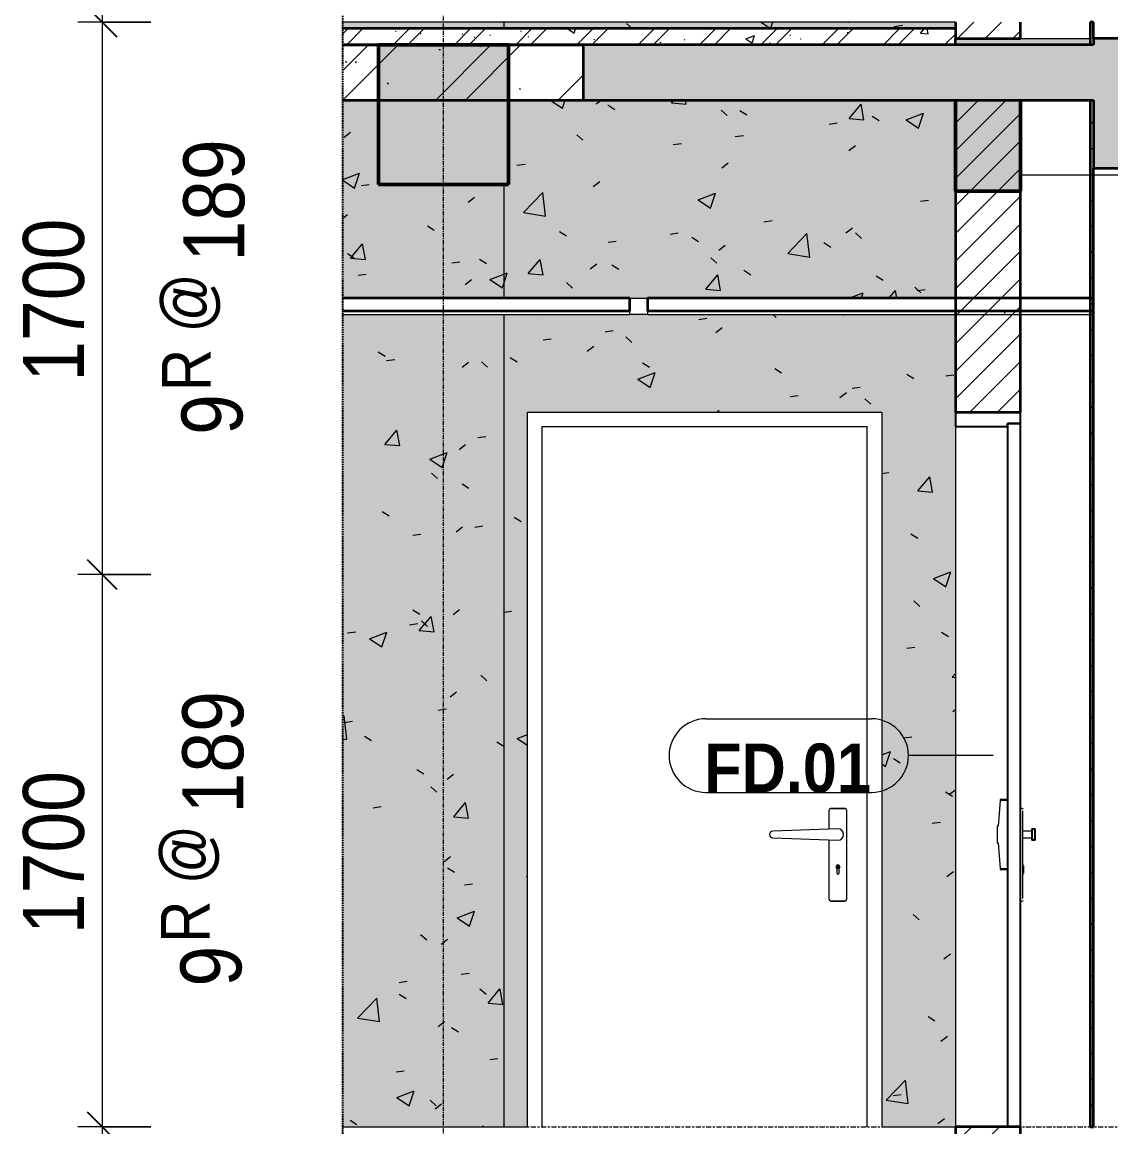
# Model space of a CAD drawing. Header units: millimetres. Extents: x 112507 to 177976, y -4970 to 80839.
# Drawn here: x 161123 to 164473, y 15800 to 19200 of the extents above; entities that cross this region are included whole.
import ezdxf

# ---------------------------------------------------------------- set-up
doc = ezdxf.new("R2010")
doc.units = ezdxf.units.MM
for name, pattern in [('Centre', [31.75, 6.35, -4.7625, 15.875, -4.7625]), ('Grid Line', [22.225, 12.7, -3.175, 3.175, -3.175]), ('Hidden', [7.14375, 4.7625, -2.38125])]:
    doc.linetypes.add(name, pattern=pattern)
for name, color, linetype, lineweight in [('0-4', 90, 'Continuous', 5), ('A-ANNO-DIMS', 211, 'Continuous', 9), ('A-ANNO-DIMS-75', 211, 'Continuous', 9), ('A-CLNG', 13, 'Continuous', 18), ('A-CLNG-1', 7, 'Continuous', 35), ('A-CLNG-FNSH-1', 250, 'Continuous', 18), ('A-CLNG-PATT-1', 13, 'Continuous', 18), ('A-DETL-GENF', 92, 'Continuous', 18), ('A-DETL-GENF-3', 254, 'Continuous', 18), ('A-DETL-GENF-4', 92, 'Hidden', 25), ('A-DETL-MEDM', 33, 'Continuous', 35), ('A-DOOR', 31, 'Continuous', 18), ('A-DOOR-3', 31, 'Continuous', 25), ('A-DOOR-FRAM', 31, 'Continuous', 25), ('A-DOOR-FRAM-1', 31, 'Continuous', 18), ('A-DOOR-IDEN', 31, 'Continuous', 9), ('A-FLOR-FNSH-1', 7, 'Continuous', 35), ('A-FLOR-LEVL-2', 51, 'Centre', 9), ('A-FLOR-PATT-1', 253, 'Continuous', 18), ('A-FLOR-PATT-2', 8, 'Continuous', 18), ('A-WALL', 113, 'Continuous', 18), ('A-WALL-1', 7, 'Continuous', 35), ('A-WALL-PATT-2', 111, 'Continuous', 18), ('I-WALL', 2, 'Continuous', 18), ('S-BEAM-1', 43, 'Continuous', 5), ('S-BEAM-2', 90, 'Continuous', 50), ('S-BEAM-3', 250, 'Continuous', 18), ('S-GRID-1', 1, 'Grid Line', 9), ('S-STRS-IDEN-1', 31, 'Continuous', 9)]:
    doc.layers.add(name, color=color, linetype=linetype, lineweight=lineweight)
doc.styles.add('Arial_B_2', font='arialbd.ttf', dxfattribs={"width": 0.9, "height": 150})
doc.styles.add('UTM Avo_1', font='', dxfattribs={"width": 0.9, "height": 187.5})
doc.styles.add('UTM Avo_2', font='', dxfattribs={"width": 0.9, "height": 150})
doc.styles.add('UTM Avo_3', font='', dxfattribs={"width": 0.9, "height": 187.5})
doc.styles.get('UTM Avo_1').set_extended_font_data('UTM Avo')
doc.styles.get('UTM Avo_2').set_extended_font_data('UTM Avo')
doc.styles.get('UTM Avo_3').set_extended_font_data('UTM Avo')
doc.dimstyles.new('1_Dim_chi_tiet_2_5_2', dxfattribs={"dimscale": 304.8, "dimtxt": 187.368928, "dimasz": 0.295276, "dimexe": 0.246063, "dimexo": 0.0625, "dimgap": 0.024606, "dimtad": 1, "dimdec": 0, "dimrnd": 5, "dimzin": 0, "dimdsep": 46, "dimtxsty": 'UTM Avo_1', "dimblk1": 'OBLIQUE', "dimblk2": 'OBLIQUE', "dimsah": 1, "dimcen": 0.09, "dimdle": 0.246063, "dimazin": 0, "dimtfac": 1, "dimtdec": 4, "dimtix": 1, "dimtmove": 0, "dimatfit": 3, "dimfxl": 0.492126, "dimfxlon": 1, "dimtvp": 1, "dimtolj": 1, "dimtzin": 0, "dimarcsym": 2})
pattern_1 = [(50, (74551.6, 15225), (546.553, -47.817), [57.15, -628.65]), (355, (74551.6, 15225), (-105.73, 573.17), [45.72, -502.92]), (100.451, (74597.17, 15221), (440.828, 525.35), [48.57, -534.27]), (46.184, (74551.6, 15377.4), (813.24, -126.13), [85.725, -942.975]), (96.636, (74619.4, 15366.9), (712.21, 742.28), [72.855, -801.405]), (351.184, (74551.6, 15377.4), (712.21, 742.28), [68.58, -754.38]), (21, (74627.8, 15339.3), (454.843, -306.796), [57.15, -628.65]), (326, (74627.8, 15339.3), (185.406, 552.564), [45.72, -502.92]), (71.451, (74665.7, 15313.73), (640.25, 245.764), [48.57, -534.27]), (37.5, (74551.62, 15225), (9.2664, 253.665), [5.029, -491.795, 5.029, -505.511, -504.825]), (37.5, (74551.62, 15225), (9.2664, 253.665), [-1007.364, 5.03, -499.796]), (7.5, (74551.62, 15225), (200.46, 300.541), [5.029, -286.055, 5.029, -480.365, -192.405]), (7.5, (74551.62, 15225), (200.46, 300.541), [-776.478, 5.03, -187.376]), (327.5, (74381.7, 15225), (406.773, -17.1864), [5.029, -185.471, 5.029, -589.331, -788.67]), (327.5, (74381.7, 15225), (406.773, -17.1864), [-784.86, 5.03, -783.64]), (317.5, (74305.5, 15225), (444.388, 76.28), [5.03, -242.62, 5.03, -389.687, -560.07]), (317.5, (74305.5, 15225), (444.388, 76.28), [-642.366, 5.03, -555.04]), (45, (74551.62, 15225), (-188.585, 188.585), []), (45, (74551.62, 15510.75), (-188.585, 188.585), [])]
pattern_2 = [(50, (167034.5, 15225), (546.553, -47.817), [57.15, -628.65]), (355, (167034.5, 15225), (-105.73, 573.17), [45.72, -502.92]), (100.451, (167080.04, 15221), (440.828, 525.35), [48.57, -534.27]), (46.184, (167034.5, 15377.4), (813.24, -126.13), [85.725, -942.975]), (96.636, (167102.26, 15366.9), (712.21, 742.28), [72.855, -801.405]), (351.184, (167034.5, 15377.4), (712.21, 742.28), [68.58, -754.38]), (21, (167110.7, 15339.3), (454.843, -306.796), [57.15, -628.65]), (326, (167110.7, 15339.3), (185.406, 552.564), [45.72, -502.92]), (71.451, (167148.6, 15313.73), (640.25, 245.764), [48.57, -534.27]), (37.5, (167034.49, 15225), (9.2664, 253.665), [25.146, -471.678, 25.146, -485.394, -504.825]), (37.5, (167034.49, 15225), (9.2664, 253.665), [-1007.364, 25.146, -479.68]), (7.5, (167034.5, 15225), (200.46, 300.541), [25.146, -265.938, 25.146, -460.248, -192.405]), (7.5, (167034.5, 15225), (200.46, 300.541), [-776.478, 25.146, -167.26]), (327.5, (166864.56, 15225), (406.773, -17.1864), [25.146, -165.354, 25.146, -569.214, -788.67]), (327.5, (166864.56, 15225), (406.773, -17.1864), [-784.86, 25.146, -763.524]), (317.5, (166788.36, 15225), (444.388, 76.28), [25.146, -222.504, 25.146, -369.57, -560.07]), (317.5, (166788.36, 15225), (444.388, 76.28), [-642.366, 25.146, -534.924])]
pattern_3 = [(45, (167034.49, 15225), (-42.4264, 42.4264), [])]

# ---------------------------------------------------------------- blocks, each defined once
blk = doc.blocks.new('NCV_TKTC_KET CAU_rvt-6-TKCS_THANG BỘ TB5 - MẶT CẮT')
at = {"layer": 'A-FLOR-PATT-1'}
h = blk.add_hatch(dxfattribs=at)
h.set_pattern_fill('FP_8', color=256, style=0, pattern_type=2)
h.set_pattern_definition(pattern_1)
h.paths.add_polyline_path([(70204.1, 18960), (70366.9, 18960), (70366.9, 19130), (69626.9, 19130), (69626.9, 18960)])
h = blk.add_hatch(dxfattribs=at)
h.set_pattern_fill('FP_8', color=256, style=0, pattern_type=2)
h.set_pattern_definition(pattern_1)
h.paths.add_polyline_path([(70204.1, 18960), (70366.9, 18960), (70366.9, 19130), (69626.9, 19130), (69626.9, 18960)])
at = {"layer": 'S-BEAM-1'}
for points in [[(69736.9, 18700), (70136.9, 18700), (70136.9, 19130), (69736.9, 19130), (69736.9, 19030.9)], [(71711.9, 18680), (71711.9, 18960), (71511.9, 18960), (71511.9, 18680)]]:
    blk.add_hatch(color=256, dxfattribs=at).paths.add_polyline_path(points)
at = {"layer": 'A-FLOR-FNSH-1'}
for p, q in [((70366.9, 19130), (69626.9, 19130)), ((69626.9, 18960), (70366.9, 18960))]:
    blk.add_line(p, q, dxfattribs=at)
at = {"layer": 'S-BEAM-2'}
for p, q in [((70136.9, 19130), (69736.9, 19130)), ((69736.9, 19130), (69736.9, 18700)), ((70136.9, 18700), (70136.9, 19130)), ((71511.9, 18960), (71511.9, 18680)), ((71711.9, 18680), (71711.9, 18960)), ((69736.9, 18700), (70136.9, 18700)), ((71511.9, 18680), (71711.9, 18680))]:
    blk.add_line(p, q, dxfattribs=at)
at = {"layer": 'S-BEAM-3'}
for p, q in [((71711.9, 18730), (71926.9, 18730)), ((71936.9, 18730), (72136.9, 18730))]:
    blk.add_line(p, q, dxfattribs=at)
blk = doc.blocks.new('FD_01 - FD_01-1200x2200mm-V77-TKCS_THANG BỘ TB5 - MẶT CẮT')
at = {"layer": 'A-DOOR'}
for p, q in [((71649.6, 3204.4), (71643.4, 3125.4)), ((71671.9, 3204.4), (71649.6, 3204.4)), ((71671.9, 3208), (71649.9, 3208)), ((71671.9, 2995.6), (71671.9, 3204.4)), ((71717.9, 3180), (71711.9, 3180)), ((71719.9, 2902.5), (71719.9, 3172.5)), ((71640.2, 3125.4), (71640.2, 3074.6)), ((71643.4, 3125.4), (71640.2, 3125.4)), ((71746.9, 3110), (71720, 3110)), ((71720, 3109.7), (71720, 3110)), ((71757, 3117.5), (71746.9, 3117.5)), ((71746.9, 3116.4), (71746.9, 3117.5)), ((71757, 3117.5), (71757, 3116.4)), ((71640.2, 3074.6), (71643.4, 3074.6)), ((71643.4, 3074.6), (71649.6, 2995.6)), ((71720, 3090), (71720, 3090.3)), ((71720, 3090), (71746.9, 3090)), ((71746.9, 3082.5), (71746.9, 3083.6)), ((71757, 3082.5), (71746.9, 3082.5)), ((71757, 3083.6), (71757, 3082.5)), ((71649.6, 2995.6), (71671.9, 2995.6)), ((71649.9, 2992.1), (71671.9, 2992.1)), ((71721.9, 3006), (71719.9, 3006)), ((71721.9, 2995.1), (71719.9, 2995.1)), ((71721.9, 3003.2), (71721.9, 2995.1)), ((71721.9, 3003), (71721.9, 3003)), ((71721.9, 3003), (71721.9, 2997)), ((71721.9, 2997), (71721.9, 2997)), ((71721.9, 2995.1), (71721.9, 2996.2)), ((71721.9, 2995.1), (71721.9, 2981.2)), ((71719.9, 2977.7), (71721.9, 2977.7)), ((71721.9, 2981.2), (71721.9, 2981.2)), ((71711.9, 2895), (71717.9, 2895))]:
    blk.add_line(p, q, dxfattribs=at)
at = {"layer": 'A-DOOR', "flags": 128}
for points in [[(71649.9, 3208), (71649.8, 3207.5), (71649.7, 3206.3), (71649.6, 3204.4)], [(71717.9, 3180), (71718, 3180), (71718.1, 3180), (71718.2, 3180), (71718.3, 3180), (71718.3, 3180), (71718.4, 3179.9), (71718.5, 3179.9), (71718.6, 3179.9), (71718.6, 3179.9), (71718.7, 3179.8), (71718.8, 3179.8), (71718.9, 3179.8)], [(71719, 3179.7), (71719.1, 3179.7), (71719.1, 3179.6), (71719.2, 3179.6), (71719.3, 3179.5), (71719.3, 3179.4), (71719.4, 3179.4), (71719.4, 3179.3), (71719.5, 3179.3), (71719.5, 3179.2), (71719.6, 3179.1), (71719.6, 3179.1), (71719.7, 3179), (71719.7, 3178.9), (71719.7, 3178.9), (71719.8, 3178.8), (71719.8, 3178.7), (71719.8, 3178.6), (71719.9, 3178.6), (71719.9, 3178.5), (71719.9, 3178.4), (71719.9, 3178.3), (71719.9, 3178.3), (71719.9, 3178.2), (71719.9, 3178.1), (71719.9, 3178), (71719.9, 3178)], [(71649.6, 2995.6), (71649.7, 2993.7), (71649.8, 2992.5), (71649.9, 2992.1)], [(71718.9, 2895.2), (71718.8, 2895.2), (71718.7, 2895.2), (71718.7, 2895.1), (71718.6, 2895.1), (71718.5, 2895.1), (71718.4, 2895.1), (71718.4, 2895), (71718.3, 2895), (71718.2, 2895), (71718.1, 2895), (71718, 2895), (71718, 2895), (71717.9, 2895)], [(71719.9, 2897), (71719.9, 2896.9), (71719.9, 2896.8), (71719.9, 2896.8), (71719.9, 2896.7), (71719.9, 2896.6), (71719.9, 2896.5), (71719.9, 2896.4), (71719.8, 2896.4), (71719.8, 2896.3), (71719.8, 2896.2), (71719.7, 2896.1), (71719.7, 2896.1), (71719.7, 2896), (71719.6, 2895.9), (71719.6, 2895.9), (71719.5, 2895.8), (71719.5, 2895.7), (71719.4, 2895.7), (71719.4, 2895.6), (71719.3, 2895.6), (71719.3, 2895.5), (71719.2, 2895.5), (71719.1, 2895.4), (71719.1, 2895.4), (71719, 2895.3)]]:
    blk.add_lwpolyline(points, dxfattribs=at)
at = {"layer": 'A-DOOR-3'}
for p, q in [((71711.9, 4365), (71671.9, 4365)), ((71671.9, 4365), (71671.9, 2200)), ((71711.9, 2200), (71711.9, 4365)), ((71757, 3116.4), (71746.9, 3116.4)), ((71746.9, 3116.4), (71746.9, 3083.6)), ((71757, 3083.6), (71757, 3116.4)), ((71746.9, 3083.6), (71757, 3083.6)), ((71671.9, 2200), (71711.9, 2200))]:
    blk.add_line(p, q, dxfattribs=at)
at = {"layer": 'A-DOOR-FRAM'}
for p, q in [((71711.9, 4400), (71511.9, 4400)), ((71511.9, 4400), (71511.9, 4355)), ((71711.9, 4365), (71711.9, 4400)), ((71511.9, 4355), (71671.9, 4355)), ((71671.9, 4355), (71671.9, 4365)), ((71671.9, 4365), (71711.9, 4365))]:
    blk.add_line(p, q, dxfattribs=at)
at = {"layer": 'A-DOOR-FRAM-1'}
blk.add_line((71511.9, 4355), (71511.9, 2200), dxfattribs=at)
blk = doc.blocks.new('FD_05 - FD_05-1000x2200mm-V79-TKCS_THANG BỘ TB5 - MẶT CẮT')
at = {"layer": 'A-DOOR'}
for p, q in [((71122.8, 16772.5), (71122.8, 16716.5)), ((71170.3, 16780), (71130.3, 16780)), ((71130.3, 16780), (71170.3, 16780)), ((71177.8, 16502.5), (71177.8, 16772.5)), ((71150.3, 16717.5), (70949.9, 16710)), ((70949.9, 16690), (71150.3, 16682.5)), ((71122.8, 16683.5), (71122.8, 16502.5)), ((71146.8, 16595.1), (71146.8, 16581.2)), ((71149.6, 16597), (71149.6, 16603)), ((71151, 16603), (71151, 16597)), ((71153.8, 16581.2), (71153.8, 16595.1)), ((71130.3, 16495), (71170.3, 16495)), ((71170.3, 16495), (71130.3, 16495))]:
    blk.add_line(p, q, dxfattribs=at)
at = {"layer": 'A-DOOR', "flags": 128}
for points in [[(71130.3, 16780), (71130, 16780), (71129.7, 16780), (71129.4, 16779.9), (71129.1, 16779.9), (71128.8, 16779.9), (71128.5, 16779.8), (71128.2, 16779.7), (71128, 16779.6), (71127.7, 16779.5), (71127.4, 16779.4), (71127.1, 16779.3), (71126.8, 16779.2), (71126.6, 16779), (71126.3, 16778.9), (71126.1, 16778.7), (71125.8, 16778.5), (71125.6, 16778.3), (71125.4, 16778.1), (71125.1, 16777.9), (71124.9, 16777.7), (71124.7, 16777.5), (71124.5, 16777.3), (71124.3, 16777), (71124.2, 16776.8), (71124, 16776.6), (71123.8, 16776.3), (71123.7, 16776), (71123.6, 16775.8), (71123.4, 16775.5), (71123.3, 16775.2), (71123.2, 16774.9), (71123.1, 16774.7), (71123, 16774.4), (71123, 16774.1), (71122.9, 16773.8), (71122.9, 16773.5), (71122.8, 16773.2), (71122.8, 16772.9), (71122.8, 16772.6), (71122.8, 16772.5)], [(71177.8, 16772.5), (71177.8, 16772.8), (71177.8, 16773.1), (71177.8, 16773.4), (71177.7, 16773.7), (71177.7, 16774), (71177.6, 16774.3), (71177.5, 16774.6), (71177.4, 16774.9), (71177.3, 16775.1), (71177.2, 16775.4), (71177.1, 16775.7), (71177, 16776), (71176.8, 16776.2), (71176.7, 16776.5), (71176.5, 16776.7), (71176.3, 16777), (71176.1, 16777.2), (71175.9, 16777.4), (71175.7, 16777.7), (71175.5, 16777.9), (71175.3, 16778.1), (71175.1, 16778.3), (71174.9, 16778.5), (71174.6, 16778.6), (71174.4, 16778.8), (71174.1, 16779), (71173.8, 16779.1), (71173.6, 16779.3), (71173.3, 16779.4), (71173, 16779.5), (71172.7, 16779.6), (71172.5, 16779.7), (71172.2, 16779.8), (71171.9, 16779.8), (71171.6, 16779.9), (71171.3, 16779.9), (71171, 16780), (71170.7, 16780), (71170.4, 16780), (71170.3, 16780)], [(71122.8, 16502.5), (71122.8, 16502.2), (71122.8, 16501.9), (71122.9, 16501.6), (71122.9, 16501.3), (71123, 16501), (71123, 16500.7), (71123.1, 16500.4), (71123.2, 16500.2), (71123.3, 16499.9), (71123.4, 16499.6), (71123.5, 16499.3), (71123.7, 16499), (71123.8, 16498.8), (71124, 16498.5), (71124.1, 16498.3), (71124.3, 16498), (71124.5, 16497.8), (71124.7, 16497.6), (71124.9, 16497.3), (71125.1, 16497.1), (71125.3, 16496.9), (71125.5, 16496.7), (71125.8, 16496.5), (71126, 16496.4), (71126.3, 16496.2), (71126.5, 16496), (71126.8, 16495.9), (71127.1, 16495.8), (71127.3, 16495.6), (71127.6, 16495.5), (71127.9, 16495.4), (71128.2, 16495.3), (71128.5, 16495.2), (71128.8, 16495.2), (71129.1, 16495.1), (71129.3, 16495.1), (71129.6, 16495), (71129.9, 16495), (71130.2, 16495), (71130.3, 16495)], [(71170.3, 16495), (71170.6, 16495), (71170.9, 16495), (71171.2, 16495.1), (71171.5, 16495.1), (71171.8, 16495.1), (71172.1, 16495.2), (71172.4, 16495.3), (71172.7, 16495.4), (71173, 16495.5), (71173.2, 16495.6), (71173.5, 16495.7), (71173.8, 16495.8), (71174, 16496), (71174.3, 16496.1), (71174.5, 16496.3), (71174.8, 16496.5), (71175, 16496.7), (71175.3, 16496.9), (71175.5, 16497.1), (71175.7, 16497.3), (71175.9, 16497.5), (71176.1, 16497.7), (71176.3, 16498), (71176.5, 16498.2), (71176.6, 16498.4), (71176.8, 16498.7), (71176.9, 16499), (71177.1, 16499.2), (71177.2, 16499.5), (71177.3, 16499.8), (71177.4, 16500.1), (71177.5, 16500.3), (71177.6, 16500.6), (71177.6, 16500.9), (71177.7, 16501.2), (71177.7, 16501.5), (71177.8, 16501.8), (71177.8, 16502.1), (71177.8, 16502.4), (71177.8, 16502.5)]]:
    blk.add_lwpolyline(points, dxfattribs=at)
at = {"layer": 'A-DOOR'}
for centre, radius, start, end in [((71130.3, 16772.5), 7.5, 135, 180), ((71130.3, 16772.5), 7.5, 90, 132.2186), ((71170.3, 16772.5), 7.5, 0, 90), ((70950.3, 16700), 10, 92.1456, 180), ((70950.3, 16700), 10, 180, 267.8544), ((71150.3, 16700), 17.5, 0, 90), ((71150.3, 16700), 17.5, 270, 0), ((71150.3, 16600), 6, 305.6853, 234.3147), ((71150.3, 16603), 0.7, 0, 180), ((71150.3, 16597), 0.7, 180, 0), ((71150.3, 16597), 0.7, 195, 255), ((71150.3, 16603), 0.7, 120, 150), ((71150.3, 16597), 0.7, 285, 345), ((71150.3, 16603), 0.7, 30, 60), ((71150.3, 16581.2), 3.5, 180, 0), ((71130.3, 16502.5), 7.52, 180, 225), ((71130.3, 16502.5), 7.52, 227.7229, 270), ((71170.3, 16502.5), 7.5, 270, 359.4575)]:
    blk.add_arc(centre, radius, start, end, dxfattribs=at)
at = {"layer": 'A-DOOR-FRAM-1'}
for p, q in [((70240.3, 15800), (70240.3, 17955)), ((70240.3, 17955), (71240.3, 17955)), ((71240.3, 15800), (71240.3, 17955))]:
    blk.add_line(p, q, dxfattribs=at)
blk = doc.blocks.new('BORDER VIEW - BORDER VIEW-3767319-TKCS_THANG BỘ TB5 - MẶT CẮT')
at = {"layer": 'A-DETL-GENF-4'}
blk.add_line((69626.9, -2344.9), (69626.9, 34042.6), dxfattribs=at)
blk = doc.blocks.new('DIMBLOCK169-TKCS_THANG BỘ TB5 - MẶT CẮT')
at = {"layer": 'A-ANNO-DIMS-75', "lineweight": 25}
for p, q in [((161369.2, 20900), (161324.2, 20945)), ((161369.2, 20900), (161414.2, 20855)), ((161369.2, 19200), (161324.2, 19245)), ((161369.2, 19200), (161414.2, 19155))]:
    blk.add_line(p, q, dxfattribs=at)
at = {"layer": 'A-ANNO-DIMS-75'}
for p, q in [((161519.2, 20900), (161294.2, 20900)), ((161369.2, 20900), (161369.2, 19200)), ((161369.2, 20900), (161519.2, 20900)), ((161519.2, 19200), (161294.2, 19200)), ((161369.2, 19200), (161519.2, 19200))]:
    blk.add_line(p, q, dxfattribs=at)
at = {"layer": 'A-ANNO-DIMS-75', "color": 0, "insert": (161125.7, 19793.2), "char_height": 187.5, "width": 616.236, "attachment_point": 1, "rotation": 90, "line_spacing_factor": 1.110334, "style": 'UTM Avo_1'}
blk.add_mtext('1700', dxfattribs=at)
blk = doc.blocks.new('_Oblique')
at = {"color": 0, "linetype": 'ByBlock', "lineweight": -2}
blk.add_line((-0.5, -0.5), (0.5, 0.5), dxfattribs=at)
blk = doc.blocks.new('DIMBLOCK170-TKCS_THANG BỘ TB5 - MẶT CẮT')
at = {"layer": 'A-ANNO-DIMS-75', "lineweight": 25}
for p, q in [((161369.2, 19200), (161324.2, 19245)), ((161369.2, 19200), (161414.2, 19155)), ((161369.2, 17500), (161324.2, 17545)), ((161369.2, 17500), (161414.2, 17455))]:
    blk.add_line(p, q, dxfattribs=at)
at = {"layer": 'A-ANNO-DIMS-75'}
for p, q in [((161519.2, 19200), (161294.2, 19200)), ((161369.2, 19200), (161369.2, 17500)), ((161369.2, 19200), (161519.2, 19200)), ((161519.2, 17500), (161294.2, 17500)), ((161369.2, 17500), (161519.2, 17500))]:
    blk.add_line(p, q, dxfattribs=at)
at = {"layer": 'A-ANNO-DIMS-75', "color": 0, "insert": (161125.7, 18093.2), "char_height": 187.5, "width": 616.236, "attachment_point": 1, "rotation": 90, "line_spacing_factor": 1.110334, "style": 'UTM Avo_1'}
blk.add_mtext('1700', dxfattribs=at)
blk = doc.blocks.new('DIMBLOCK171-TKCS_THANG BỘ TB5 - MẶT CẮT')
at = {"layer": 'A-ANNO-DIMS-75', "lineweight": 25}
for p, q in [((161369.2, 17500), (161324.2, 17545)), ((161369.2, 17500), (161414.2, 17455)), ((161369.2, 15800), (161324.2, 15845)), ((161369.2, 15800), (161414.2, 15755))]:
    blk.add_line(p, q, dxfattribs=at)
at = {"layer": 'A-ANNO-DIMS-75'}
for p, q in [((161519.2, 17500), (161294.2, 17500)), ((161369.2, 17500), (161369.2, 15800)), ((161369.2, 17500), (161519.2, 17500)), ((161519.2, 15800), (161294.2, 15800)), ((161369.2, 15800), (161519.2, 15800))]:
    blk.add_line(p, q, dxfattribs=at)
at = {"layer": 'A-ANNO-DIMS-75', "color": 0, "insert": (161125.7, 16393.2), "char_height": 187.5, "width": 616.236, "attachment_point": 1, "rotation": 90, "line_spacing_factor": 1.110334, "style": 'UTM Avo_1'}
blk.add_mtext('1700', dxfattribs=at)
blk = doc.blocks.new('DIMBLOCK172-TKCS_THANG BỘ TB5 - MẶT CẮT')
at = {"layer": 'A-ANNO-DIMS-75', "lineweight": 25}
for p, q in [((161369.2, 15800), (161324.2, 15845)), ((161369.2, 15800), (161414.2, 15755)), ((161369.2, 14100), (161324.2, 14145)), ((161369.2, 14100), (161414.2, 14055))]:
    blk.add_line(p, q, dxfattribs=at)
at = {"layer": 'A-ANNO-DIMS-75'}
for p, q in [((161519.2, 15800), (161294.2, 15800)), ((161369.2, 15800), (161369.2, 14100)), ((161369.2, 15800), (161519.2, 15800)), ((161519.2, 14100), (161294.2, 14100)), ((161369.2, 14100), (161519.2, 14100))]:
    blk.add_line(p, q, dxfattribs=at)
at = {"layer": 'A-ANNO-DIMS-75', "color": 0, "insert": (161125.7, 14693.2), "char_height": 187.5, "width": 616.236, "attachment_point": 1, "rotation": 90, "line_spacing_factor": 1.110334, "style": 'UTM Avo_1'}
blk.add_mtext('1700', dxfattribs=at)
blk = doc.blocks.new('M_Stair Run Tag - Standard-143073-TKCS_THANG BỘ TB5 - MẶT CẮT')
at = {"layer": 'S-STRS-IDEN-1', "insert": (69070.2, -1469.4), "char_height": 150, "width": 705.375, "attachment_point": 2, "rotation": 90, "line_spacing_factor": 1.107334, "style": 'UTM Avo_2'}
blk.add_mtext('\\pt857.25,1714.5,2571.75,3429,4286.25,5143.5,6000.75,6858,7715.25,8572.5,9429.75,10287,11144.25,12001.5,12858.75,13716,14573.25,15430.5,16287.75,17145,18002.25,18859.5,19716.75,20574,21431.25,22288.5,23145.75,24003,24860.25,25717.5,26574.75,27432;R @', dxfattribs=at)
blk = doc.blocks.new('STN_Door Tag - STN_Door Tag-1788670-TKCS_THANG BỘ TB5 - MẶT CẮT')
at = {"layer": 'A-DOOR-IDEN'}
for p, q in [((70661.1, 30925.3), (71171.1, 30925.3)), ((70661.1, 30698.8), (71171.1, 30698.8))]:
    blk.add_line(p, q, dxfattribs=at)
for centre, start, end in [((70661.1, 30812.1), 90, 270), ((71171.1, 30812.1), 270, 90)]:
    blk.add_arc(centre, 113.2, start, end, dxfattribs=at)

msp = doc.modelspace()

# ---------------------------------------------------------------- hatches: boundary and pattern name
at = {"layer": 'A-CLNG-PATT-1'}
h = msp.add_hatch(dxfattribs=at)
h.set_pattern_fill('FP_11', color=256, style=0, pattern_type=2)
h.set_pattern_definition([(0, (167034.49, 15225), (609.6, 152.4), [25.146, -432.054, 25.146, -432.054, -2438.4]), (0, (167034.49, 15225), (609.6, 152.4), [-914.4, 25.146, -889.254, 25.146, -432.054, -1066.8]), (0, (167034.49, 15225), (609.6, 152.4), [-2286, 25.146, -279.654, 25.146, -736.854]), (120, (167263.09, 15301.2), (-436.7823, 451.729), [25.146, -432.054, 25.146, -432.054, -2438.4]), (120, (167263.09, 15301.2), (-436.7823, 451.729), [-914.4, 25.146, -889.254, 25.146, -432.054, -1066.8]), (120, (167263.09, 15301.2), (-436.7823, 451.729), [-2286, 25.146, -279.654, 25.146, -736.854]), (240, (167339.29, 15606), (-172.8177, -604.129), [25.146, -432.054, 25.146, -432.054, -2438.4]), (240, (167339.29, 15606), (-172.8177, -604.129), [-914.4, 25.146, -889.254, 25.146, -432.054, -1066.8]), (240, (167339.29, 15606), (-172.8177, -604.129), [-2286, 25.146, -279.654, 25.146, -736.854])])
h.paths.add_polyline_path([(163301.1, 18300), (164419.8, 18300), (164419.8, 18310), (163047.8, 18310), (163047.8, 18300)])
h.paths.add_polyline_path([(162109.8, 18300), (162992.6, 18300), (162992.6, 18310), (162109.8, 18310), (162109.8, 18306.2)])
at = {"layer": 'A-DETL-GENF-3'}
h = msp.add_hatch(dxfattribs=at)
h.set_pattern_fill('FP_8', color=256, style=0, pattern_type=2)
h.set_pattern_definition([(50, (167034.5, 15225), (546.553, -47.817), [57.15, -628.65]), (355, (167034.5, 15225), (-105.728, 573.17), [45.72, -502.92]), (100.451, (167080.04, 15221), (440.828, 525.35), [48.57, -534.27]), (46.184, (167034.5, 15377.4), (813.237, -126.128), [85.725, -942.975]), (96.636, (167102.26, 15366.9), (712.207, 742.283), [72.855, -801.405]), (351.184, (167034.5, 15377.4), (712.215, 742.276), [68.58, -754.38]), (21, (167110.7, 15339.3), (454.843, -306.796), [57.15, -628.65]), (326, (167110.7, 15339.3), (185.406, 552.564), [45.72, -502.92]), (71.451, (167148.6, 15313.73), (640.251, 245.764), [48.57, -534.27]), (37.5, (167034.49, 15225), (9.2664, 253.665), [5.029, -491.795, 5.029, -505.511, -504.825]), (37.5, (167034.49, 15225), (9.2664, 253.665), [-1007.364, 5.029, -499.796]), (7.5, (167034.5, 15225), (200.4594, 300.5414), [5.029, -286.055, 5.029, -480.365, -192.405]), (7.5, (167034.5, 15225), (200.4594, 300.5414), [-776.478, 5.029, -187.376]), (327.5, (166864.56, 15225), (406.7728, -17.1864), [5.029, -185.471, 5.029, -589.331, -788.67]), (327.5, (166864.56, 15225), (406.7728, -17.1864), [-784.86, 5.029, -783.641]), (317.5, (166788.36, 15225), (444.388, 76.2803), [5.029, -242.621, 5.029, -389.687, -560.07]), (317.5, (166788.36, 15225), (444.388, 76.2803), [-642.366, 5.029, -555.041]), (45, (167034.5, 15225), (-188.5854, 188.5854), []), (45, (167034.5, 15510.75), (-188.5854, 188.5854), [])])
h.paths.add_polyline_path([(170416.1, 50), (170719.8, 50), (170719.8, 650), (168819.8, 650), (168819.8, 450), (170416.1, 450)])
h.paths.add_polyline_path([(166799.8, 1750), (166999.8, 1750), (166999.8, 2150), (164419.8, 2150), (164419.8, 2130), (162849.8, 2130), (162849.8, 1960), (164419.8, 1960), (164419.8, 1750), (164619.8, 1750), (164619.8, 1980), (166799.8, 1980)])
h.paths.add_polyline_path([(170416.1, 3110), (170716.1, 3110), (170716.1, 3710), (170416.1, 3710)])
h.paths.add_polyline_path([(164419.8, 5150), (164619.8, 5150), (164619.8, 5380), (166281.9, 5380), (166281.9, 5150), (166481.9, 5150), (166481.9, 5550), (164419.8, 5550), (164419.8, 5530), (162849.8, 5530), (162849.8, 5360), (164419.8, 5360)])
h.paths.add_polyline_path([(170519.8, 5380), (170719.8, 5380), (170719.8, 5600), (170519.8, 5600), (170519.8, 5545.7)])
h.paths.add_polyline_path([(170416.1, 6700), (170716.1, 6700), (170716.1, 7300), (170416.1, 7300)])
h.paths.add_polyline_path([(166281.9, 8550), (166481.9, 8550), (166481.9, 8950), (164419.8, 8950), (164419.8, 8930), (162849.8, 8930), (162849.8, 8760), (164419.8, 8760), (164419.8, 8550), (164621.1, 8550), (164621.1, 8780), (166281.9, 8780)])
h.paths.add_polyline_path([(170719.8, 8780), (170719.8, 9000), (170519.8, 9000), (170519.8, 8780)])
h.paths.add_polyline_path([(170716.1, 10100), (170716.1, 10700), (170416.1, 10700), (170416.1, 10100)])
h.paths.add_polyline_path([(164619.8, 11950), (164619.8, 12180), (166281.9, 12180), (166281.9, 11950), (166481.9, 11950), (166481.9, 12350), (164419.8, 12350), (164419.8, 12330), (162849.8, 12330), (162849.8, 12160), (164419.8, 12160), (164419.8, 11950), (164529.4, 11950)])
h.paths.add_polyline_path([(170719.8, 12180), (170719.8, 12400), (170519.8, 12400), (170519.8, 12180)])
h.paths.add_polyline_path([(170416.1, 13500), (170716.1, 13500), (170716.1, 14100), (170416.1, 14100)])
h.paths.add_polyline_path([(164419.8, 15350), (164619.8, 15350), (164619.8, 15580), (166281.9, 15580), (166281.9, 15350), (166481.9, 15350), (166481.9, 15750), (164419.8, 15750), (164419.8, 15730), (162849.8, 15730), (162849.8, 15560), (164419.8, 15560), (164419.8, 15353.1)])
h.paths.add_polyline_path([(170519.8, 15580), (170719.8, 15580), (170719.8, 15800), (170519.8, 15800)])
h.paths.add_polyline_path([(170416.1, 16900), (170716.1, 16900), (170716.1, 17500), (170416.1, 17500)])
h.paths.add_polyline_path([(164529.4, 18750), (164619.8, 18750), (164619.8, 18980), (166281.9, 18980), (166281.9, 18750), (166481.9, 18750), (166481.9, 19150), (164419.8, 19150), (164419.8, 19130), (162849.8, 19130), (162849.8, 18960), (164419.8, 18960), (164419.8, 18750)])
h.paths.add_polyline_path([(170519.8, 18980), (170719.8, 18980), (170719.8, 19200), (170519.8, 19200)])
h.paths.add_polyline_path([(170416.1, 20300), (170716.1, 20300), (170716.1, 20900), (170416.1, 20900)])
h.paths.add_polyline_path([(164529.4, 22150), (164619.8, 22150), (164619.8, 22380), (166281.9, 22380), (166281.9, 22150), (166481.9, 22150), (166481.9, 22550), (164419.8, 22550), (164419.8, 22530), (162849.8, 22530), (162849.8, 22360), (164419.8, 22360), (164419.8, 22150)])
h.paths.add_polyline_path([(170716.1, 23700), (170716.1, 24300), (170416.1, 24300), (170416.1, 23700)])
h.paths.add_polyline_path([(164529.4, 25550), (164619.8, 25550), (164619.8, 25780), (166281.9, 25780), (166281.9, 25550), (166481.9, 25550), (166481.9, 25950), (164419.8, 25950), (164419.8, 25930), (162849.8, 25930), (162849.8, 25760), (164419.8, 25760), (164419.8, 25550)])
h.paths.add_polyline_path([(170519.8, 25780), (170719.8, 25780), (170719.8, 26000), (170519.8, 26000)])
h.paths.add_polyline_path([(170716.1, 27200), (170716.1, 27800), (170416.1, 27800), (170416.1, 27200)])
h.paths.add_polyline_path([(164619.8, 29150), (164619.8, 29350), (166281.9, 29350), (166281.9, 29150), (166481.9, 29150), (166481.9, 29550), (164419.8, 29550), (164419.8, 29500), (162849.8, 29500), (162849.8, 29350), (164419.8, 29350), (164419.8, 29150), (164529.4, 29150)])
h.paths.add_polyline_path([(170670.7, 29300), (170719.8, 29300), (170719.8, 29650), (170519.8, 29650), (170519.8, 29300)])
h.paths.add_polyline_path([(164619.8, 32800), (164619.8, 33000), (170719.8, 33000), (170719.8, 33200), (163219.8, 33200), (163219.8, 33000), (164318.2, 33000), (164318.2, 32800), (164529.4, 32800)])
at = {"layer": 'A-FLOR-PATT-2'}
h = msp.add_hatch(dxfattribs=at)
h.set_pattern_fill('FP_7', color=256, style=0, pattern_type=2)
h.set_pattern_definition([(50, (167034.5, 15225), (273.276, -23.909), [28.575, -314.325]), (355, (167034.5, 15225), (-52.865, 286.585), [22.86, -251.46]), (100.451, (167057.26, 15223), (220.414, 262.675), [24.285, -267.135]), (46.184, (167034.5, 15301.2), (406.619, -63.065), [42.862, -471.487]), (96.636, (167068.37, 15295.94), (356.104, 371.141), [36.428, -400.703]), (351.184, (167034.5, 15301.2), (356.107, 371.138), [34.29, -377.19]), (21, (167072.6, 15282.15), (227.421, -153.398), [28.575, -314.325]), (326, (167072.6, 15282.15), (92.703, 276.282), [22.86, -251.46]), (71.451, (167091.54, 15269.37), (320.125, 122.882), [24.285, -267.135]), (37.5, (167034.49, 15225), (4.6325, 126.8326), [2.515, -245.897, 2.515, -252.755, -252.413]), (37.5, (167034.49, 15225), (4.6325, 126.8326), [-503.682, 2.515, -249.898]), (7.5, (167034.49, 15225), (100.2292, 150.271), [2.515, -143.027, 2.515, -240.182, -96.203]), (7.5, (167034.49, 15225), (100.2292, 150.271), [-388.239, 2.515, -93.688]), (327.5, (166949.53, 15225), (203.3868, -8.5935), [2.515, -92.735, 2.515, -294.665, -394.335]), (327.5, (166949.53, 15225), (203.3868, -8.5935), [-392.43, 2.515, -391.82]), (317.5, (166911.43, 15225), (222.1944, 38.14), [2.515, -121.31, 2.515, -194.843, -280.035]), (317.5, (166911.43, 15225), (222.1944, 38.14), [-321.183, 2.515, -277.52]), (45, (167034.49, 15225), (-94.2927, 94.2927), []), (45, (167034.49, 15367.88), (-94.2927, 94.2927), [])])
h.paths.add_polyline_path([(163915.2, 19130), (163994.8, 19130), (163994.8, 19180), (162109.8, 19180), (162109.8, 19130), (163301.1, 19130)])
at = {"layer": 'A-WALL-PATT-2'}
h = msp.add_hatch(dxfattribs=at)
h.set_pattern_fill('FP_6', color=256, style=0, pattern_type=2)
h.set_pattern_definition(pattern_3)
h.paths.add_polyline_path([(164194.8, 19150), (164194.8, 19200), (163994.8, 19200), (163994.8, 19150)])
h.paths.add_polyline_path([(163994.8, 21400), (164194.8, 21400), (164194.8, 22360), (163994.8, 22360), (163994.8, 21482.7)])
h = msp.add_hatch(dxfattribs=at)
h.set_pattern_fill('FP_13', color=256, style=0, pattern_type=2)
h.set_pattern_definition(pattern_2)
h.paths.add_polyline_path([(162594.8, 15800), (162594.8, 18300), (162109.8, 18300), (162109.8, 15800)])
h.paths.add_polyline_path([(162594.8, 18350), (162594.8, 18700), (162219.8, 18700), (162219.8, 18960), (162109.8, 18960), (162109.8, 18350), (162219.8, 18350)])
h.paths.add_polyline_path([(162109.8, 19180), (162594.8, 19180), (162594.8, 19200), (162109.8, 19200)])
h = msp.add_hatch(color=256, dxfattribs=at)
h.paths.add_polyline_path([(162594.8, 15800), (162594.8, 18300), (162109.8, 18300), (162109.8, 15800)])
h.paths.add_polyline_path([(162594.8, 18350), (162594.8, 18700), (162219.8, 18700), (162219.8, 18960), (162109.8, 18960), (162109.8, 18350), (162219.8, 18350)])
h.paths.add_polyline_path([(162109.8, 19180), (162594.8, 19180), (162594.8, 19200), (162109.8, 19200)])
h = msp.add_hatch(dxfattribs=at)
h.set_pattern_fill('FP_13', color=256, style=0, pattern_type=2)
h.set_pattern_definition(pattern_2)
h.paths.add_polyline_path([(162594.8, 15800), (162604.8, 15800), (162604.8, 18300), (162594.8, 18300), (162594.8, 17805)])
h.paths.add_polyline_path([(162594.8, 18350), (162604.8, 18350), (162604.8, 18700), (162594.8, 18700)])
h.paths.add_polyline_path([(162594.8, 19180), (162604.8, 19180), (162604.8, 19200), (162594.8, 19200)])
h = msp.add_hatch(dxfattribs=at)
h.set_pattern_fill('FP_14', color=256, style=0, pattern_type=2)
h.set_pattern_definition([(37.5, (167034.49, 15225), (-2.40047, 73.41204), [2.515, -55.397, 2.515, -62.255, -61.912]), (37.5, (167034.49, 15225), (-2.40047, 73.41204), [-122.682, 2.515, -59.398]), (7.5, (167034.49, 15225), (67.4282, 107.524), [2.515, -28.727, 2.515, -49.682, -20.002]), (7.5, (167034.49, 15225), (67.4282, 107.524), [-83.439, 2.515, -17.488]), (327.5, (166987.626, 15225), (118.6493, 0.2155), [2.515, -16.535, 2.515, -66.065, -89.535]), (327.5, (166987.626, 15225), (118.6493, 0.2155), [-87.63, 2.515, -87.02]), (317.5, (166987.63, 15225), (114.5339, 33.4393), [2.515, -7.01, 2.515, -42.443, -51.435]), (317.5, (166987.63, 15225), (114.5339, 33.4393), [-54.483, 2.515, -48.92])])
h.paths.add_polyline_path([(162594.8, 15800), (162604.8, 15800), (162604.8, 18300), (162594.8, 18300), (162594.8, 17805)])
h.paths.add_polyline_path([(162594.8, 18350), (162604.8, 18350), (162604.8, 18700), (162594.8, 18700)])
h.paths.add_polyline_path([(162594.8, 19180), (162604.8, 19180), (162604.8, 19200), (162594.8, 19200)])
h = msp.add_hatch(dxfattribs=at)
h.set_pattern_fill('FP_13', color=256, style=0, pattern_type=2)
h.set_pattern_definition(pattern_2)
h.paths.add_polyline_path([(163768.2, 15800), (163994.8, 15800), (163994.8, 18300), (162604.8, 18300), (162604.8, 15800), (162678.2, 15800), (162678.2, 18000), (163768.2, 18000), (163768.2, 15966.1)])
h.paths.add_polyline_path([(163039.7, 18350), (163994.8, 18350), (163994.8, 18960), (162619.8, 18960), (162619.8, 18700), (162604.8, 18700), (162604.8, 18350), (163020.2, 18350)])
h.paths.add_polyline_path([(164194.8, 19130), (164409.8, 19130), (164409.8, 19150), (163994.8, 19150), (163994.8, 19130), (164154.8, 19130)])
h.paths.add_polyline_path([(163301.1, 19180), (163994.8, 19180), (163994.8, 19200), (162604.8, 19200), (162604.8, 19180), (162658.1, 19180)])
h = msp.add_hatch(dxfattribs=at)
h.set_pattern_fill('FP_15', color=256, style=0, pattern_type=2)
h.set_pattern_definition([(37.5, (167034.49, 15225), (-2.40047, 73.41204), [2.515, -55.397, 2.515, -62.255, -61.913]), (37.5, (167034.49, 15225), (-2.40047, 73.41204), [-122.682, 2.515, -59.398]), (7.5, (167034.49, 15225), (67.4282, 107.524), [2.515, -28.727, 2.515, -49.682, -20.003]), (7.5, (167034.49, 15225), (67.4282, 107.524), [-83.439, 2.515, -17.488]), (327.5, (166987.626, 15225), (118.6493, 0.2155), [2.515, -16.535, 2.515, -66.065, -89.535]), (327.5, (166987.626, 15225), (118.6493, 0.2155), [-87.63, 2.515, -87.02]), (317.5, (166987.63, 15225), (114.5339, 33.4393), [2.515, -7.01, 2.515, -42.443, -51.435]), (317.5, (166987.63, 15225), (114.5339, 33.4393), [-54.483, 2.515, -48.92])])
h.paths.add_polyline_path([(163768.2, 15800), (163994.8, 15800), (163994.8, 18300), (162604.8, 18300), (162604.8, 15800), (162678.2, 15800), (162678.2, 18000), (163768.2, 18000), (163768.2, 15966.1)])
h.paths.add_polyline_path([(163039.7, 18350), (163994.8, 18350), (163994.8, 18960), (162619.8, 18960), (162619.8, 18700), (162604.8, 18700), (162604.8, 18350), (163020.2, 18350)])
h.paths.add_polyline_path([(164194.8, 19130), (164409.8, 19130), (164409.8, 19150), (163994.8, 19150), (163994.8, 19130), (164154.8, 19130)])
h.paths.add_polyline_path([(163301.1, 19180), (163994.8, 19180), (163994.8, 19200), (162604.8, 19200), (162604.8, 19180), (162658.1, 19180)])
h = msp.add_hatch(dxfattribs=at)
h.set_pattern_fill('FP_16', color=256, style=0, pattern_type=2)
h.set_pattern_definition([(45, (167034.49, 15225), (-39.77476, 39.77476), [])])
h.paths.add_polyline_path([(164419.8, 15800), (164419.8, 18960), (164409.8, 18960), (164409.8, 15800)])
h.paths.add_polyline_path([(164409.8, 19130), (164419.8, 19130), (164419.8, 19200), (164409.8, 19200), (164409.8, 19150)])
h = msp.add_hatch(dxfattribs=at)
h.set_pattern_fill('FP_6', color=256, style=0, pattern_type=2)
h.set_pattern_definition(pattern_3)
h.paths.add_polyline_path([(164194.8, 15750), (164194.8, 15800), (163994.8, 15800), (163994.8, 15750)])
h.paths.add_polyline_path([(163994.8, 18000), (164194.8, 18000), (164194.8, 18960), (163994.8, 18960)])

# ---------------------------------------------------------------- linework, layer by layer
at = {"layer": 'A-CLNG'}
for p, q in [((162992.6, 18350), (163047.8, 18350)), ((163048, 18300), (162992.4, 18300))]:
    msp.add_line(p, q, dxfattribs=at)
at = {"layer": 'A-CLNG-1'}
for p, q in [((162992.6, 18350), (162109.8, 18350)), ((162992.6, 18310), (162992.6, 18350)), ((164419.8, 18350), (163047.8, 18350)), ((163047.8, 18350), (163047.8, 18310)), ((162992.6, 18310), (162109.8, 18310)), ((164419.8, 18310), (163047.8, 18310))]:
    msp.add_line(p, q, dxfattribs=at)
at = {"layer": 'A-CLNG-FNSH-1'}
for p, q in [((162109.8, 18300), (162992.4, 18300)), ((162992.6, 18300), (162992.6, 18310)), ((163047.8, 18310), (163047.8, 18300)), ((163048, 18300), (164419.8, 18300))]:
    msp.add_line(p, q, dxfattribs=at)
at = {"layer": 'A-DETL-MEDM'}
for p, q in [((166481.9, 19150), (164419.8, 19150)), ((164419.8, 19150), (164419.8, 19130)), ((164419.8, 19130), (162849.8, 19130)), ((162849.8, 19130), (162849.8, 18960)), ((162849.8, 18960), (164419.8, 18960)), ((164419.8, 18960), (164419.8, 18750)), ((164419.8, 18750), (164619.8, 18750))]:
    msp.add_line(p, q, dxfattribs=at)
at = {"layer": 'A-DOOR-IDEN'}
msp.add_line((164110.9, 16943.4), (163850.3, 16943.4), dxfattribs=at)
at = {"layer": 'A-FLOR-FNSH-1'}
for p, q in [((163994.8, 19180), (162109.8, 19180)), ((163994.8, 19130), (163994.8, 19150)), ((162109.8, 19130), (162849.8, 19130))]:
    msp.add_line(p, q, dxfattribs=at)
at = {"layer": 'A-FLOR-LEVL-2'}
msp.add_line((162518.1, 15800), (172755.3, 15800), dxfattribs=at)
at = {"layer": 'A-WALL'}
msp.add_line((164194.8, 19150), (164409.8, 19150), dxfattribs=at)
at = {"layer": 'A-WALL-1'}
for p, q in [((163994.8, 19200), (163994.8, 19150)), ((164194.8, 19150), (164194.8, 19200)), ((164419.8, 19200), (164409.8, 19200)), ((164409.8, 19200), (164409.8, 19130)), ((164419.8, 19150), (164419.8, 19200)), ((163994.8, 19150), (164194.8, 19150)), ((163994.8, 18960), (163994.8, 18000)), ((164194.8, 18000), (164194.8, 18960)), ((164409.8, 18960), (164409.8, 15800)), ((164419.8, 15800), (164419.8, 18750)), ((163994.8, 18000), (164194.8, 18000)), ((164194.8, 15800), (163994.8, 15800)), ((163994.8, 15800), (163994.8, 15750)), ((164194.8, 15750), (164194.8, 15800)), ((164409.8, 15800), (164419.8, 15800))]:
    msp.add_line(p, q, dxfattribs=at)
at = {"layer": 'I-WALL'}
for p, q in [((163994.8, 19200), (162109.8, 19200)), ((162604.8, 19200), (162604.8, 19180)), ((162604.8, 18700), (162604.8, 18350)), ((162604.8, 18300), (162604.8, 15800)), ((162678.2, 15800), (162678.2, 18000)), ((162678.2, 18000), (163768.2, 18000)), ((163768.2, 18000), (163768.2, 15800)), ((162109.8, 15800), (162678.2, 15800)), ((163768.2, 15800), (163994.8, 15800))]:
    msp.add_line(p, q, dxfattribs=at)
at = {"layer": 'S-GRID-1'}
msp.add_line((162419.8, -2419.9), (162419.8, 32417.5), dxfattribs=at)

# ---------------------------------------------------------------- block references
at = {"layer": '0-4'}
msp.add_blockref('NCV_TKTC_KET CAU_rvt-6-TKCS_THANG BỘ TB5 - MẶT CẮT', (92482.9, 0), dxfattribs=at)
at = {"layer": 'A-DETL-GENF'}
msp.add_blockref('BORDER VIEW - BORDER VIEW-3767319-TKCS_THANG BỘ TB5 - MẶT CẮT', (92482.9, 0), dxfattribs=at)
at = {"layer": 'A-DOOR'}
for name, p in [('FD_01 - FD_01-1200x2200mm-V77-TKCS_THANG BỘ TB5 - MẶT CẮT', (92482.9, 13600)), ('FD_05 - FD_05-1000x2200mm-V79-TKCS_THANG BỘ TB5 - MẶT CẮT', (92482.9, 0))]:
    msp.add_blockref(name, p, dxfattribs=at)
at = {"layer": 'A-DOOR-IDEN'}
msp.add_blockref('STN_Door Tag - STN_Door Tag-1788670-TKCS_THANG BỘ TB5 - MẶT CẮT', (92566, -13869.4), dxfattribs=at)
at = {"layer": 'S-STRS-IDEN-1'}
for p in [(92482.9, 19715.4), (92479.7, 18017.4)]:
    msp.add_blockref('M_Stair Run Tag - Standard-143073-TKCS_THANG BỘ TB5 - MẶT CẮT', p, dxfattribs=at)

# ---------------------------------------------------------------- texts
at = {"layer": 'A-DOOR-IDEN', "insert": (163478.3, 16903.7), "char_height": 150, "width": 527.175, "attachment_point": 5, "line_spacing_factor": 0.936439, "style": 'Arial_B_2'}
msp.add_mtext('\\pt3.375,6.75,10.125,13.5,16.875,20.25,23.625,27,30.375,33.75,37.125,40.5,43.875,47.25,50.625,54,57.375,60.75,64.125,67.5,70.875,74.25,77.625,81,84.375,87.75,91.125,94.5,97.875,101.25,104.625,108;FD.01', dxfattribs=at)
at = {"layer": 'S-STRS-IDEN-1', "char_height": 187.5, "rotation": 90, "line_spacing_factor": 1.107334, "style": 'UTM Avo_3'}
for s, insert, width, attachment_point in [('\\pt857.25,1714.5,2571.75,3429,4286.25,5143.5,6000.75,6858,7715.25,8572.5,9429.75,10287,11144.25,12001.5,12858.75,13716,14573.25,15430.5,16287.75,17145,18002.25,18859.5,19716.75,20574,21431.25,22288.5,23145.75,24003,24860.25,25717.5,26574.75,27432;189', (161714.2, 18462.7), 379.35, 4), ('\\pt857.25,1714.5,2571.75,3429,4286.25,5143.5,6000.75,6858,7715.25,8572.5,9429.75,10287,11144.25,12001.5,12858.75,13716,14573.25,15430.5,16287.75,17145,18002.25,18859.5,19716.75,20574,21431.25,22288.5,23145.75,24003,24860.25,25717.5,26574.75,27432;9', (161708.4, 18055.2), 124.875, 6), ('\\pt857.25,1714.5,2571.75,3429,4286.25,5143.5,6000.75,6858,7715.25,8572.5,9429.75,10287,11144.25,12001.5,12858.75,13716,14573.25,15430.5,16287.75,17145,18002.25,18859.5,19716.75,20574,21431.25,22288.5,23145.75,24003,24860.25,25717.5,26574.75,27432;189', (161711.1, 16764.7), 379.35, 4), ('\\pt857.25,1714.5,2571.75,3429,4286.25,5143.5,6000.75,6858,7715.25,8572.5,9429.75,10287,11144.25,12001.5,12858.75,13716,14573.25,15430.5,16287.75,17145,18002.25,18859.5,19716.75,20574,21431.25,22288.5,23145.75,24003,24860.25,25717.5,26574.75,27432;9', (161705.2, 16357.3), 124.875, 6)]:
    msp.add_mtext(s, dxfattribs=dict(at, insert=insert, width=width, attachment_point=attachment_point))

# ---------------------------------------------------------------- dimensions: what is measured, and where the dimension line sits
at = {"layer": 'A-ANNO-DIMS'}
for base, p1, p2, picture, middle in [((161369.2, 19200), (161519.2, 20900), (161519.2, 19200), 'DIMBLOCK169-TKCS_THANG BỘ TB5 - MẶT CẮT', (161264.7, 20050)), ((161369.2, 17500), (161519.2, 19200), (161519.2, 17500), 'DIMBLOCK170-TKCS_THANG BỘ TB5 - MẶT CẮT', (161264.7, 18350)), ((161369.2, 15800), (161519.2, 17500), (161519.2, 15800), 'DIMBLOCK171-TKCS_THANG BỘ TB5 - MẶT CẮT', (161264.7, 16650)), ((161369.2, 14100), (161519.2, 15800), (161519.2, 14100), 'DIMBLOCK172-TKCS_THANG BỘ TB5 - MẶT CẮT', (161264.7, 14950))]:
    dim = msp.add_linear_dim(base=base, p1=p1, p2=p2, angle=90, dimstyle='1_Dim_chi_tiet_2_5_2', override={"dimpost": '<>', "dimfxl": 1700}, dxfattribs=at)
    dim.commit()
    dim.dimension.update_dxf_attribs({"geometry": picture, "text_midpoint": middle})

doc.saveas('drawing.dxf')
